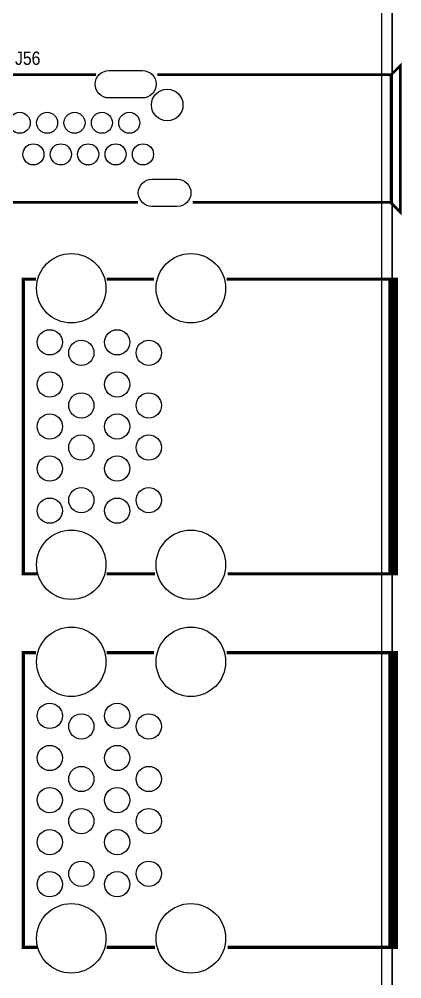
# Model space of a CAD drawing. Extents: x 35 to 236, y 10 to 166.
# Drawn here: x 212.3 to 230.46, y 54.11 to 99.7 of the extents above; entities that cross this region are included whole.
import ezdxf

# ---------------------------------------------------------------- set-up
doc = ezdxf.new("R2010")
doc.units = 0
for name, color, linetype in [('BG_OUTLINE', 254, 'CONTINUOUS'), ('PG_SILKSCREEN_TOP', 254, 'CONTINUOUS'), ('PIN_SOLDERMASK_TOP', 85, 'CONTINUOUS'), ('RD_SILKSCREEN_TOP', 142, 'CONTINUOUS'), ('RKI_ALL', 43, 'CONTINUOUS')]:
    doc.layers.add(name, color=color, linetype=linetype)

msp = doc.modelspace()

# ---------------------------------------------------------------- linework, layer by layer
at = {"layer": 'BG_OUTLINE'}
msp.add_lwpolyline([(35, 12), (35, 121.6358, -0.414214), (37.286, 123.9218), (41.2, 123.9218), (41.2, 157.5018), (37.286, 157.5018, -0.414214), (35, 159.7878), (35, 163, -0.414214), (37, 165), (228, 165, -0.414214), (230, 163), (230, 12, -0.414214), (228, 10), (37, 10, -0.414214)], format="xyb", close=True, dxfattribs=at)
for points in [[(230, 163), (230, 12)], [(230, 12), (230, 163)]]:
    msp.add_lwpolyline(points, dxfattribs=at)
at = {"layer": 'PG_SILKSCREEN_TOP'}
for points, const_width in [([(229.955, 91), (229.955, 90.975), (230.4, 90.53), (230.4, 97.505), (229.955, 97.06)], 0.127), ([(215.9473, 97.06), (206.8224, 97.06)], 0.127), ([(218.8544, 97.06), (229.955, 97.06), (229.955, 91), (220.5345, 91)], 0.127), ([(217.9467, 91), (209.0406, 91)], 0.127), ([(213.15, 73.35), (212.5, 73.35), (212.5, 87.35), (213.1, 87.35)], 0.1524), ([(216.45, 87.35), (218.7, 87.35)], 0.1524), ([(222.15, 87.35), (230.2, 87.35), (230.2, 73.35), (222.2, 73.35)], 0.1524), ([(229.9, 73.35), (229.9, 87.35)], 0.1524), ([(230.05, 73.35), (230.05, 87.35)], 0.1524), ([(218.75, 73.35), (216.45, 73.35)], 0.1524), ([(213.15, 55.6), (212.5, 55.6), (212.5, 69.6), (213.1, 69.6)], 0.1524), ([(216.45, 69.6), (218.7, 69.6)], 0.1524), ([(222.15, 69.6), (230.2, 69.6), (230.2, 55.6), (222.2, 55.6)], 0.1524), ([(229.9, 55.6), (229.9, 69.6)], 0.1524), ([(230.05, 55.6), (230.05, 69.6)], 0.1524), ([(218.75, 55.6), (216.45, 55.6)], 0.1524)]:
    msp.add_lwpolyline(points, dxfattribs=dict(at, const_width=const_width))
at = {"layer": 'PIN_SOLDERMASK_TOP'}
for points in [[(218.1551, 95.9597), (216.5549, 95.9597, -1), (216.5549, 97.2602), (218.1551, 97.2602, -1)], [(219.8045, 90.7998), (218.6055, 90.7998, -1), (218.6055, 92.1003), (219.8045, 92.1003, -1)]]:
    msp.add_lwpolyline(points, format="xyb", close=True, dxfattribs=at)
for centre, radius in [((219.325, 95.63), 0.7506), ((212.325, 94.78), 0.5004), ((213.625, 94.78), 0.5004), ((214.925, 94.78), 0.5004), ((216.225, 94.78), 0.5004), ((217.525, 94.78), 0.5004), ((212.975, 93.28), 0.5004), ((214.275, 93.28), 0.5004), ((215.575, 93.28), 0.5004), ((216.875, 93.28), 0.5004), ((218.175, 93.28), 0.5004), ((214.77, 86.92), 1.65), ((220.45, 86.92), 1.65), ((213.75, 84.35), 0.6), ((216.95, 84.35), 0.6), ((215.25, 83.85), 0.6), ((218.45, 83.85), 0.6), ((213.75, 82.35), 0.6), ((216.95, 82.35), 0.6), ((215.25, 81.35), 0.6), ((218.45, 81.35), 0.6), ((213.75, 80.35), 0.6), ((216.95, 80.35), 0.6), ((215.25, 79.35), 0.6), ((218.45, 79.35), 0.6), ((213.75, 78.35), 0.6), ((216.95, 78.35), 0.6), ((215.25, 76.85), 0.6), ((218.45, 76.85), 0.6), ((213.75, 76.35), 0.6), ((216.95, 76.35), 0.6), ((214.77, 73.78), 1.65), ((220.45, 73.78), 1.65), ((214.77, 69.17), 1.65), ((220.45, 69.17), 1.65), ((213.75, 66.6), 0.6), ((216.95, 66.6), 0.6), ((215.25, 66.1), 0.6), ((218.45, 66.1), 0.6), ((213.75, 64.6), 0.6), ((216.95, 64.6), 0.6), ((215.25, 63.6), 0.6), ((218.45, 63.6), 0.6), ((213.75, 62.6), 0.6), ((216.95, 62.6), 0.6), ((215.25, 61.6), 0.6), ((218.45, 61.6), 0.6), ((213.75, 60.6), 0.6), ((216.95, 60.6), 0.6), ((215.25, 59.1), 0.6), ((218.45, 59.1), 0.6), ((213.75, 58.6), 0.6), ((216.95, 58.6), 0.6), ((214.77, 56.03), 1.65), ((220.45, 56.03), 1.65)]:
    msp.add_circle(centre, radius, dxfattribs=at)
at = {"layer": 'RKI_ALL'}
msp.add_lwpolyline([(35.5, 121.6358, -0.414214), (37.286, 123.4218), (41.7, 123.4218), (41.7, 158.0018), (37.286, 158.0018, -0.414214), (35.5, 159.7878), (35.5, 163, -0.414214), (37, 164.5), (228, 164.5, -0.414214), (229.5, 163), (229.5, 12, -0.414214), (228, 10.5), (37, 10.5, -0.414214), (35.5, 12)], format="xyb", close=True, dxfattribs=at)

# ---------------------------------------------------------------- texts
at = {"layer": 'RD_SILKSCREEN_TOP', "width": 0.88}
msp.add_text('J56', height=0.635, dxfattribs=at).set_placement((212.1, 97.53))

doc.saveas('drawing.dxf')
